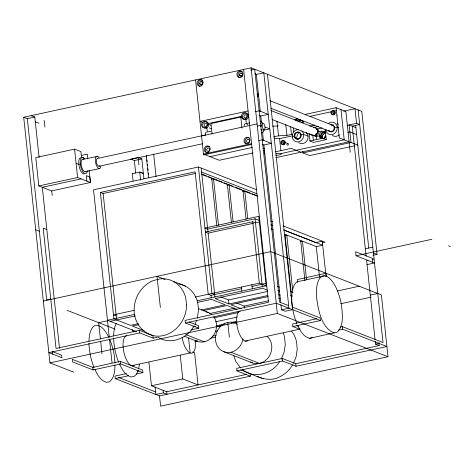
<?xml version="1.0" encoding="UTF-8"?>
<svg xmlns="http://www.w3.org/2000/svg" width="474" height="474" viewBox="0 0 474 474"><rect width="100%" height="100%" fill="white"/><g stroke="black" fill="none" stroke-linecap="round" stroke-linejoin="round"><path stroke-width="0.71" d="M296.683 138.639L296.706 137.01L297.879 133.935A6.358 5.617 -68.6 0 1 298.958 132.702M322.065 138.07L322.071 136.903A4.171 3.685 -68.6 0 1 325.354 133.135M114.933 364.962C114.85 370.858 114.495 377.95 109.411 381.831L106.389 382.334C100.648 380.551 97.419 374.869 95.055 369.72M138.675 368.505L139.451 364.293M195.122 324.269L196.538 320.371M197.243 318.421L198.582 309.635L197.658 302.323A29.133 25.756 -68.6 0 0 179.036 283.879M281.26 359.215L284.11 352.164L285.247 344.699L284.601 337.322A29.133 25.756 -68.6 0 0 283.363 333.145M293.507 363.262L296.096 356.851L297.234 349.385L296.588 342.009A29.133 25.756 -68.6 0 0 291.569 331.083M138.295 370.182L136.571 374.069L134.047 376.48L131.02 376.978C125.065 375.112 121.83 369.116 119.412 363.771M194.156 325.739C187.793 338.246 170.587 345.35 158.203 337.346M279.755 361.342C272.657 373.796 253.957 379.478 242.575 369.519M292.559 364.879C289.022 370.958 283.422 375.55 276.893 378.092C268.13 381.28 259.319 377.748 251.333 374.105M299.989 132.791L299.45 132.578A3.543 3.134 -68.6 0 1 299.965 137.419A3.543 3.134 -68.6 0 1 295.48 138.396A3.543 3.134 -68.6 0 1 294.964 133.555L295.563 132.868A3.543 3.134 -68.6 0 1 297.933 132.003L299.278 132.388L298.478 132.21A3.543 3.134 -68.6 0 0 296.108 133.076L295.509 133.763A3.543 3.134 -68.6 0 0 296.025 138.609A3.543 3.134 -68.6 0 0 300.51 137.632A3.543 3.134 -68.6 0 0 299.989 132.791L298.733 132.175M297.53 325.099C300.078 330.479 303.342 336.878 309.641 338.323L312.597 337.518M309.641 338.323L337.233 332.167C344.171 325.158 342.418 313.978 341.47 305.066A29.133 11.737 77.7 0 0 327.801 276.976L324.506 275.827L299.876 281.183A29.133 11.737 77.7 0 0 291.824 301.713L292.511 307.667M73.677 372.155L49.948 362.877L23.7 117.262L251.09 67.847L267.431 74.234L292.582 309.617L285.123 311.24L281.491 309.818L280.946 304.664M23.7 117.262L27.332 118.678L34.792 117.06L39.111 157.463M250.651 70.152L254.722 69.263L279.607 302.086L288.678 305.635M43.857 120.829L44.23 120.752L44.906 127.068M258.579 95.321L258.597 95.624A1.25 0.504 77.7 0 1 257.826 95.973A1.25 0.504 77.7 0 1 257.619 93.994A1.25 0.504 77.7 0 1 258.526 95.001L258.579 95.321L257.767 95.499L257.133 94.48M248.068 110.969L199.998 121.415L202.588 122.428M81.564 157.759L80.906 151.615L74.572 149.138L35.781 157.569L38.815 185.932L51.589 190.933L90.386 182.502L89.1 170.492M255.095 111.698L259.165 110.815L268.237 114.364L260.777 115.988L259.444 115.419M208.637 123.477L241.817 116.266M242.042 117.588L240.786 117.096L210.948 123.578L212.038 133.822M81.605 155.383L87.352 154.133L87.808 158.393M82.061 157.646L83.057 157.433L83.258 159.335A6.358 2.56 77.7 0 0 81.415 166.018A6.358 2.56 77.7 0 0 85.865 171.333M210.847 131.292L207.339 132.056L206.907 128.004M249.804 122.825L246.296 123.59L245.816 119.063M83.258 159.335L97.697 156.331M97.283 158.506L205.74 134.936M201.551 135.967L257.08 123.898M305.351 114.4L336.084 107.722L345.878 111.556L350.227 152.219M80.296 164.057L78.803 164.383L76.089 163.323M257.323 126.06L260.712 125.32L262.11 125.865L260.433 126.232M294.354 119.774L296.22 119.365M309.937 116.385L331.599 111.68M333.761 111.206L336.653 110.578M343.668 111.183L355.008 108.718L361.781 111.366L377.061 254.402L372.997 255.285M137.513 157.646L130.729 159.122L134.361 160.538L141.821 158.92L143.93 178.668M263.686 130.196L269.789 128.869L265.013 127.002M98.971 166.267L202.368 143.8M85.267 171.683L99.481 168.596M309.795 126.161L314.724 125.089M38.815 185.932L77.606 177.501L90.528 182.555L89.942 177.069L86.315 175.647L86.902 181.139M313.427 127.577L318.356 126.505M273.729 136.939C279.5 134.906 285.686 136.133 291.474 134.45L292.802 134.972M81.09 178.864L42.299 187.295L59.517 348.42M258.869 140.565L262.264 139.824L271.341 143.373L263.882 144.997L262.632 144.511M316.348 129.153L321.988 127.927M251.558 143.652L203.488 154.097L219.29 160.277L253.057 152.942M251.647 144.457L203.577 154.903L195.561 79.91M274.588 138.74A3.756 0.889 -6.1 0 1 279.577 138.651L292.754 135.783M347.092 125.379L356.572 123.323L359.707 124.549L352.247 126.167L366.141 256.167M321.84 130.96L318.86 131.612L317.592 131.114L317.373 130.202A3.756 3.318 -68.6 0 0 316.946 129.396M209.97 156.633L252.269 147.444M132.287 173.721L139.753 172.098L143.379 173.52M323.866 132.329L325.573 131.962M321.159 136.299L319.405 135.908L316.419 136.559L313.397 135.374L315.69 135.979L314.422 135.481L313.486 135.552A3.97 3.514 -68.6 0 1 311.14 134.231M263.07 150.768L264.504 150.454M347.928 132.353L349.853 131.932L356.626 134.58M309.161 133.715L309.937 140.968L322.616 138.212L326.248 139.634L325.164 129.479M256.541 189.724L198.428 166.996L93.526 189.796L109.275 337.174M326.248 139.634L313.563 142.39L309.937 140.968M275.459 151.787L291.237 148.362L301.037 152.19M138.367 323.653L130.48 325.365L113.896 318.884L100.381 192.426L195.128 171.837L208.21 294.265L210.966 295.338L241.971 288.601M281.165 153.529L344.207 139.83L340.984 109.636M195.709 173.389L103.131 193.505L100.381 192.426M275.909 157.652L349.107 141.744L339.307 137.91L336.084 107.722M302.762 151.532L302.91 152.924L350.985 142.478L357.751 145.127M354.884 145.749L309.682 155.573L302.91 152.924M211.315 179.125L213.49 178.651L218.461 225.221M226.963 185.245L229.138 184.771L233.095 221.808M242.611 191.366L244.785 190.892L247.724 218.401M259.853 220.671L255.071 218.804L207.701 229.096L204.946 228.018L258.745 216.328L266.169 285.792L197.066 300.806M259.788 221.897L255.504 222.833L252.755 221.755L205.378 232.047L208.133 233.125L253.353 223.301M284.649 235.537L286.8 235.068L292.659 289.898M300.297 241.657L302.448 241.189L306.589 279.933M50.765 299.017L46.695 299.906L27.332 118.678M43.341 301.043L270.731 251.629L381.392 294.905L387.999 356.738L160.609 406.153L159.513 395.92L115.295 378.625L115.016 376.066L126.351 373.607M322.16 242.878L325.028 242.25L283.339 225.95M291.154 292.108L284.987 234.363L316.282 246.599L322.705 245.206L283.784 229.979M365.353 248.814L372.813 247.191M372.688 262.276L372.256 258.247L355.63 251.741L356.057 255.77L431.855 239.299M134.112 310.363L113.464 314.854L116.219 315.927M195.235 297.085L259.314 283.156L266.678 286.035M367.966 260.285L366.609 260.576L375.076 339.757M372.037 259.397L374.075 258.958M252.02 286.42L266.352 283.304M134.545 314.392L107.468 320.276L136.559 331.658M108.641 320.513L98.669 322.681L100.429 339.123M367.042 264.605L374.501 262.987L356.057 255.77M110.223 321.354L135.286 315.909M197.711 302.341L211.392 299.367L225.227 304.782L201.468 309.943M220.623 296.848L228.527 299.941L267.289 291.516M267.769 290.325L262.495 288.263L215.125 298.561L228.954 303.97L267.715 295.545M138.746 324.678L132.293 326.076L144.149 330.716M203.281 310.654L227.04 305.487L236.923 309.356M268.094 296.57L230.773 304.681L241.313 308.799M209.342 313.628L234.66 308.13M236.929 303.224L244.175 306.062L268.58 300.759M278.629 298.573L280.063 298.259M157.451 337.221L153.167 338.152L152.895 335.592L139.457 330.337L56.045 348.461L43.181 228.113L46.813 229.535M153.167 338.152L139.729 332.896L48.858 352.638L61.922 357.751L61.65 355.192L52.211 351.501L52.484 354.06M243.63 69.465L268.515 302.288L185.097 320.418L185.375 322.972L276.247 303.23L320.471 320.525L320.199 317.965L292.31 307.057M337.601 290.923L359.203 286.231M213.762 317.894L238.351 312.55M215.587 321.793L237.284 317.076M192.835 326.912L195.685 326.29M281.491 309.818L288.956 308.195L263.799 72.842L256.339 74.436L255.012 73.932L256.339 74.436L258.555 95.161M190.969 329.934L198.813 328.233L198.541 325.674L189.132 321.994M216.257 325.768L224.86 323.902M231.324 322.498L237.083 321.242M49.948 362.877L277.343 313.462L387.999 356.738M216.642 326.787L222.377 325.543M233.86 323.049L236.739 322.421M370.301 295.106L377.76 293.489M340.688 303.751L371.041 297.157M215.326 331.367L217.495 330.899M212.548 336.096L216.132 335.314M194.737 341.641L197.628 341.013M209.935 338.335L215.723 337.079M142.911 372.623L120.698 363.937L93.076 369.939L72.587 361.923L72.315 359.363L92.803 367.38L120.426 361.378L142.638 370.064L142.911 372.623L136.536 374.01M316.656 318.735L292.577 323.967L292.855 326.527L299.586 329.157M292.855 326.527L320.471 320.525M131.529 365.721L190.169 352.976L188.575 338.069M245.046 341.055L300.107 329.086M137.679 371.142L139.095 370.834M340.285 327.113L342.412 326.651L383.004 342.53L358.148 109.944M115.295 378.625L128.744 375.698M338.436 330.135L342.684 329.211L386.908 346.506L296.037 366.254L282.593 360.998L236.947 370.917L236.674 368.357L282.32 358.439L295.758 363.694L379.176 345.57L378.862 342.643M148.949 362.337L151.455 385.777L182.786 378.969L198.037 384.929L194.589 352.697L192.687 351.951M375.23 341.221L375.544 344.148L379.615 343.265M151.455 385.777L166.7 391.743L246.498 374.401M166.7 391.743L166.978 394.297L163.346 392.881L155.887 394.498L155.063 386.82M159.513 395.92L250.391 376.172L250.118 373.613L240.709 369.933M330.633 124.775L332.985 125.29A3.543 3.134 -68.6 0 1 333.5 130.137A3.543 3.134 -68.6 0 1 329.015 131.108L328.435 130.51M316.845 128.833A3.756 3.318 -68.6 0 1 318.647 130.694L318.86 131.612A3.756 3.318 -68.6 0 1 315.891 135.967L314.422 135.481A3.97 3.514 -68.6 0 0 317.55 131.891L317.562 130.871A3.97 3.514 -68.6 0 0 314.535 127.737M325.371 132.169L324.524 131.985A3.756 3.318 -68.6 0 0 320.673 136.405L321.929 138.758L320.051 137.626L319.405 135.908A3.756 3.318 -68.6 0 1 321.941 131.677A3.756 3.318 -68.6 0 1 325.905 133.538M313.741 135.534L312.887 135.351L314.155 135.842M334.271 332.967C320.951 327.889 318.084 308.781 316.454 296.363A29.133 11.737 77.7 0 1 324.506 275.827M240.816 73.02L242.718 73.766M239.494 74.957L242.67 76.195M355.879 127.589L349.107 124.94L350.985 142.478M269.854 100.701L333.305 125.521M331.03 124.751L333.524 125.503A3.543 3.134 -68.6 0 1 334.046 130.344A3.543 3.134 -68.6 0 1 329.56 131.322L328.98 130.723M338.472 127.666L337.227 127.174L334.17 127.512M328.719 130.788L329.258 130.996M270.915 108.285L330.917 131.754M300.528 120.384L302.916 121.32M201 81.67L202.908 82.417M270.796 110.478L315.435 127.933M301.126 122.41L302.317 122.879M199.678 83.608L202.22 84.603M317.562 130.996L318.83 131.494M319.618 136.82L320.886 137.318M322.059 137.97L323.997 138.728M320.051 137.626L321.319 138.118M309.765 133.952L312.793 135.137L313.332 140.215M272.076 119.507L312.591 135.357M298.81 142.621A6.358 5.617 -68.6 0 0 305.143 142.603A6.358 5.617 -68.6 0 0 308.047 136.168L303.692 134.462L300.635 134.8M295.077 133.425L295.616 133.638M294.964 133.555L295.509 133.763M294.295 136.174L294.84 136.388L292.322 136.933L292.754 133.698L293.524 132.228A6.358 5.617 -68.6 0 1 298.347 129.438M292.499 137.004L292.322 136.933A6.358 5.617 -68.6 0 0 298.661 141.839A6.358 5.617 -68.6 0 0 303.692 134.462L303.33 132.916L301.974 130.907M294.887 137.94L297.927 139.125M283.742 141.904L287.925 143.539M208.246 124.235L210.942 125.29M263.023 148.137L264.267 148.623M448.487 245.805L450.3 246.516M201.61 172.103L256.926 193.736M201.794 174.077L206.403 175.884M208.376 176.654L211.013 177.685M214.147 178.911L217.442 180.197M218.757 180.713L222.051 182.004M224.024 182.774L226.661 183.805M229.138 184.771L227.319 184.06L231.436 222.567M229.795 185.032L233.089 186.318M235.72 187.349L241.651 189.665M245.443 191.152L250.053 192.954M252.026 193.724L257.299 195.786M201.829 174.462L257.341 196.171M31.16 115.638L34.792 117.06M141.821 158.92L138.189 157.498L138.965 164.751M373.435 252.98L377.061 254.402M35.461 121.859L39.093 123.281M271.045 221.139L272.408 221.672M143.373 173.425L139.741 172.003L140.612 180.185M283.754 230.02L315.85 242.57L322.273 241.177L326.065 276.638M271.152 228.948L273.131 229.724M277.308 286.284L279.34 287.084M290.189 291.326L292.902 292.387M277.669 290.289L279.69 291.125M290.521 295.314L292.547 296.108M278.807 294.644L280.122 295.154M375.544 344.148L379.176 345.57M296.499 325.502L298.46 326.266M214.692 294.532L211.943 293.453L198.428 166.996M173.383 281.443L185.37 286.13M165.124 279.5L157.036 276.336L160.366 307.466M35.728 229.831L39.36 231.253M198.671 308.752L208.181 312.473M185.375 322.972L198.813 328.233M185.909 334.62L204.253 341.795M230.962 352.235L259.497 363.398M184.232 336.244L197.143 341.298M223.847 351.738L252.381 362.9M236.947 370.917L250.391 376.172M67.071 310.322L115.218 329.152M118.459 377.411L155.614 391.945M267.431 74.258L355.008 108.718L356.572 123.323M257.098 376.261L263.325 378.797M320.661 138.26L321.419 138.686M240.65 367.96L235.862 361.573L233.712 355.47M306.186 132.465L307.685 134.622L308.047 136.168M118.642 362.1C115.668 354.872 114.133 347.11 113.642 339.319A29.133 11.737 77.7 0 1 113.606 337.926M94.012 367.457C91.032 360.228 89.497 352.466 89.011 344.675A29.133 11.737 77.7 0 1 88.97 343.277M296.73 323.458L294.348 316.502L292.671 309.084M355.642 125.397L368.742 247.943M342.412 326.651L342.684 329.211M316.111 133.656L316.733 139.457M326.408 276.49L326.065 273.267L297.257 279.53L297.565 282.421M316.282 246.599L319.559 277.302M293.335 128.081L293.72 131.671M290.615 126.434L291.474 134.45M300.635 240.478L304.93 280.685M285.751 124.502L286.918 135.44M279.577 138.651L280.863 150.696M276.994 121.308L278.552 135.89M295.758 363.694L296.037 366.254M258.585 95.47L260.303 111.55M260.771 115.94L261.476 122.511M262.483 131.944L263.414 140.648M263.882 144.997L280.709 302.459M264.314 150.442L264.705 154.127M282.32 358.439L282.593 360.998M251.09 67.847L277.343 313.462M255.071 218.804L262.353 286.918M252.755 221.755L259.314 283.156M240.786 117.096L241.959 128.069M242.966 190.181L246.065 219.154M251.854 284.779L252.287 288.808M244.175 306.062L244.388 308.076M241.396 287.054L241.823 291.083M228.527 299.941L228.954 303.97M227.775 322.421L229.369 337.328M211.671 177.94L216.819 226.116M201.177 168.074L207.985 231.78M208.133 233.125L214.983 297.216M210.966 295.338L211.25 298.028M180.28 355.524L182.786 378.969M153.653 153.961L156.082 176.731M146.543 155.508L146.703 156.977M147.017 159.916L147.171 161.385M147.485 164.324L147.645 165.793M147.959 168.726L148.113 170.196M148.427 173.134L148.587 174.604M146.235 155.798L148.593 177.833M163.074 390.321L163.346 392.881M134.361 160.538L135.694 173.046M132.282 173.626L133.07 181.032M139.457 330.337L139.729 332.896M103.095 193.119L116.503 318.617M120.426 361.378L120.698 363.937M109.512 339.378L112.024 362.888M100.666 341.327L101.999 353.811M74.572 149.138L77.606 177.501M92.803 367.38L93.076 369.939M51.737 191.01L52.205 195.377M114.986 362.954L114.27 355.63A29.133 11.737 77.7 0 0 109.624 339.165M213.815 316.833A15.435 13.645 -68.6 0 1 213.081 335.953A15.435 13.645 -68.6 0 1 195.839 340.711M206.119 311.892A15.435 13.645 -68.6 0 1 211.291 314.221M247.736 340.765A15.435 6.215 77.7 0 1 237.687 328.778A15.435 6.215 77.7 0 1 240.176 311.062M267.093 336.285A15.435 13.645 -68.6 0 1 269.013 356.578A15.435 13.645 -68.6 0 1 250.456 361.964M243.008 338.946A15.435 13.645 -68.6 0 1 224.824 352.064A15.435 13.645 -68.6 0 1 217.015 331.522A15.435 13.645 -68.6 0 1 237.421 324.246M134.219 365.43A15.435 6.215 77.7 0 1 124.17 353.444A15.435 6.215 77.7 0 1 126.659 335.734M195.294 340.699A15.435 6.215 77.7 0 1 190.607 353.118A15.435 6.215 77.7 0 1 182.123 337.411M113.618 335.865A29.133 11.737 77.7 0 1 116.391 323.339M132.205 329.578A29.133 11.737 77.7 0 1 133.401 331.924M88.982 341.215A29.133 11.737 77.7 0 1 97.608 325.294L100.932 326.734A29.133 11.737 77.7 0 1 108.771 337.275M322.302 138.444A3.419 3.022 -68.6 0 1 321.573 134.154A3.419 3.022 -68.6 0 1 325.442 132.442M320.939 138.064A3.97 3.514 -68.6 0 1 320.483 137.217M276.176 153.617A3.756 0.889 -6.1 0 1 281.532 153.943A3.756 0.889 -6.1 0 1 275.72 155.211M317.592 131.114A3.756 3.318 -68.6 0 1 314.618 135.469M325.857 129.645A6.358 5.617 -68.6 0 0 329.27 134.349L330.704 134.663A6.358 5.617 -68.6 0 0 337.227 127.174L336.866 125.628L335.1 123.199A6.358 5.617 -68.6 0 0 328.132 123.714M339.307 134.817A6.358 5.617 -68.6 0 1 332.345 135.333M332.487 125.414A6.358 5.617 -68.6 0 1 333.341 124.769M336.736 123.862A6.358 5.617 -68.6 0 1 338.175 124.182M302.169 121.48A0.835 0.735 -68.6 0 1 303.319 121.735A0.835 0.735 -68.6 0 1 302.702 122.902M287.54 143.515A0.835 0.735 -68.6 0 1 288.376 144.226A0.835 0.735 -68.6 0 1 287.582 145.145A0.835 0.735 -68.6 0 1 286.883 144.268M299.467 119.27A2.086 1.843 -68.6 0 1 298.839 121.723M295.853 120.586A2.086 1.843 -68.6 0 1 297.026 118.34M299.947 119.104A2.086 1.843 -68.6 0 1 299.556 122.008M296.57 120.87A2.086 1.843 -68.6 0 1 297.749 118.624M337.215 115.164A0.835 0.735 -68.6 0 1 337.079 115.022M325.863 136.358A3.756 3.318 -68.6 0 1 324.003 138.491M278.238 125.954A11.678 2.767 -6.1 0 1 272.556 126.054M257.092 94.077A1.25 0.504 77.7 0 1 257.714 95.179A1.25 0.504 77.7 0 1 257.607 96.435M244.128 125.829A6.672 2.69 77.7 0 1 247.843 125.023M205.171 134.296A6.672 2.69 77.7 0 1 206.611 131.979M246.207 143.687A3.336 2.951 -68.6 0 1 245.496 139.504A3.336 2.951 -68.6 0 1 249.265 137.833M207.819 152.883A3.336 2.951 -68.6 0 1 205.372 148.966A3.336 2.951 -68.6 0 1 209.455 146.484M211.57 128.584A1.671 1.475 -68.6 0 1 209.621 127.838M199.981 86.398A3.336 2.951 -68.6 0 1 198.416 82.233A3.336 2.951 -68.6 0 1 202.362 80.165M239.121 77.369A3.336 2.951 -68.6 0 1 238.41 73.186A3.336 2.951 -68.6 0 1 242.178 71.515M322.083 136.998A4.171 3.685 -68.6 0 1 325.365 133.23M84.194 173.928A8.325 3.354 77.7 0 1 79.146 166.51A8.325 3.354 77.7 0 1 80.657 157.664M87.483 170.723A8.325 3.354 77.7 0 1 82.956 171.878A8.325 3.354 77.7 0 1 80.296 160.597A8.325 3.354 77.7 0 1 84.668 158.784M100.849 166.392A6.358 2.56 77.7 0 1 96.062 164.519A6.358 2.56 77.7 0 1 97.472 156.242L98.213 156.734A6.358 2.56 77.7 0 1 98.942 157.611M99.641 165.574A3.97 1.6 77.7 0 1 96.69 163.228A3.97 1.6 77.7 0 1 97.721 158.547M324.66 137.91A4.171 3.685 -68.6 0 1 325.431 135.896M324.619 138.426A6.008 5.309 -68.6 0 1 325.46 135.961M262.596 129.603A3.336 1.345 77.7 0 1 260.896 129.426M260.617 123.661A3.336 1.345 77.7 0 1 261.37 123.957M263.935 129.343A5.836 2.352 77.7 0 1 261.251 132.11M260.084 121.214A5.836 2.352 77.7 0 1 262.697 123.637M186.59 304.948C186.596 319.743 175.587 334.324 160.473 336.06C145.862 337.654 133.763 324.098 134.136 309.984A29.133 25.756 -68.6 0 1 153.469 280.495L160.253 278.872A29.133 25.756 -68.6 0 1 185.672 297.631L186.59 304.948M272.858 225.707L270.808 224.907L272.828 225.748M283.416 144.244A2.086 1.843 -68.6 0 0 283.896 140.695A2.086 1.843 -68.6 0 0 280.869 142.277A2.086 1.843 -68.6 0 0 283.416 144.244M284.139 144.529A2.086 1.843 -68.6 0 0 284.613 140.974A2.086 1.843 -68.6 0 0 281.592 142.555A2.086 1.843 -68.6 0 0 284.139 144.529M283.725 143.421A0.835 0.735 -68.6 0 0 283.914 141.999A0.835 0.735 -68.6 0 0 282.705 142.633A0.835 0.735 -68.6 0 0 283.725 143.421M298.715 121.202A0.835 0.735 -68.6 0 0 298.904 119.78A0.835 0.735 -68.6 0 0 297.696 120.414A0.835 0.735 -68.6 0 0 298.715 121.202M333.471 114.406A2.086 1.843 -68.6 0 0 333.951 110.851A2.086 1.843 -68.6 0 0 330.923 112.433A2.086 1.843 -68.6 0 0 333.471 114.406M334.194 114.684A2.086 1.843 -68.6 0 0 334.668 111.129A2.086 1.843 -68.6 0 0 331.646 112.711A2.086 1.843 -68.6 0 0 334.194 114.684M333.779 113.582A0.835 0.735 -68.6 0 0 333.969 112.16A0.835 0.735 -68.6 0 0 332.76 112.794A0.835 0.735 -68.6 0 0 333.779 113.582M241.539 76.107A1.671 1.475 -68.6 0 0 241.918 73.263A1.671 1.475 -68.6 0 0 239.5 74.525A1.671 1.475 -68.6 0 0 241.539 76.107M201.723 84.757A1.671 1.475 -68.6 0 0 202.108 81.913A1.671 1.475 -68.6 0 0 199.684 83.181A1.671 1.475 -68.6 0 0 201.723 84.757M248.625 142.425A1.671 1.475 -68.6 0 0 249.004 139.581A1.671 1.475 -68.6 0 0 246.587 140.849A1.671 1.475 -68.6 0 0 248.625 142.425M248.092 143.468A3.336 2.951 -68.6 0 0 248.85 137.786A3.336 2.951 -68.6 0 0 244.015 140.316A3.336 2.951 -68.6 0 0 248.092 143.468M246.551 119.294A3.336 2.951 -68.6 0 0 247.309 113.612A3.336 2.951 -68.6 0 0 242.475 116.142A3.336 2.951 -68.6 0 0 246.551 119.294M245.994 117.819A1.671 1.475 -68.6 0 0 246.379 114.981A1.671 1.475 -68.6 0 0 243.956 116.243A1.671 1.475 -68.6 0 0 245.994 117.819M245.461 118.867A3.336 2.951 -68.6 0 0 246.219 113.185A3.336 2.951 -68.6 0 0 241.385 115.715A3.336 2.951 -68.6 0 0 245.461 118.867M206.735 127.944A3.336 2.951 -68.6 0 0 207.494 122.262A3.336 2.951 -68.6 0 0 202.659 124.792A3.336 2.951 -68.6 0 0 206.735 127.944M206.184 126.475A1.671 1.475 -68.6 0 0 206.563 123.631A1.671 1.475 -68.6 0 0 204.146 124.899A1.671 1.475 -68.6 0 0 206.184 126.475M205.645 127.518A3.336 2.951 -68.6 0 0 206.409 121.836A3.336 2.951 -68.6 0 0 201.569 124.366A3.336 2.951 -68.6 0 0 205.645 127.518M208.809 151.076A1.671 1.475 -68.6 0 0 209.194 148.232A1.671 1.475 -68.6 0 0 206.771 149.5A1.671 1.475 -68.6 0 0 208.809 151.076M201.189 85.8A3.336 2.951 -68.6 0 0 201.948 80.118A3.336 2.951 -68.6 0 0 197.113 82.648A3.336 2.951 -68.6 0 0 201.189 85.8M240.999 77.149A3.336 2.951 -68.6 0 0 241.758 71.467A3.336 2.951 -68.6 0 0 236.923 73.997A3.336 2.951 -68.6 0 0 240.999 77.149M208.276 152.124A3.336 2.951 -68.6 0 0 209.034 146.436A3.336 2.951 -68.6 0 0 204.199 148.966A3.336 2.951 -68.6 0 0 208.276 152.124M262.134 124.33A3.336 1.345 77.7 0 0 263.905 129.657A3.336 1.345 77.7 0 0 264.646 125.314A3.336 1.345 77.7 0 0 262.134 124.33"/></g></svg>
